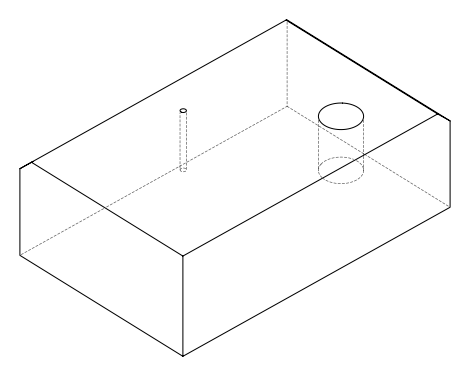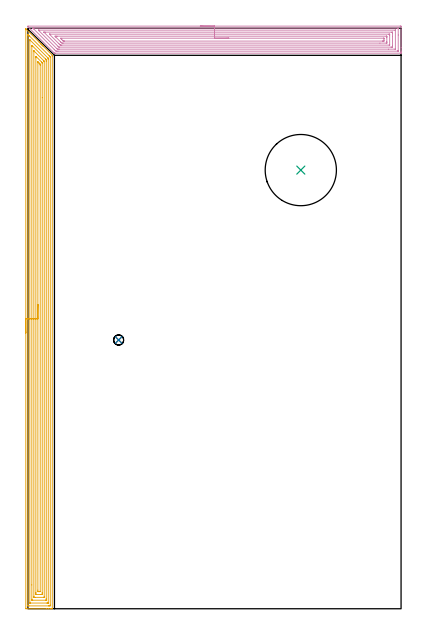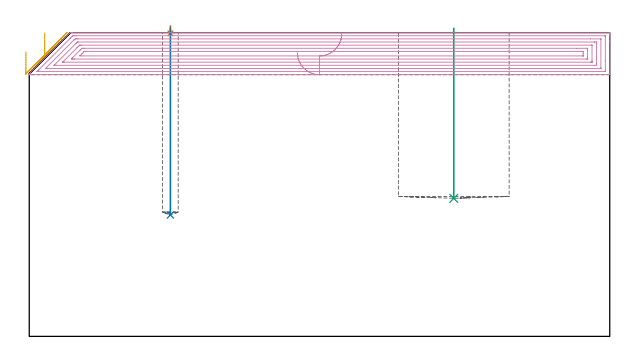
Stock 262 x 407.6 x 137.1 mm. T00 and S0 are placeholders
(PLAN: 5 operations, 3 tool changes, 37.8 min)
(1 SPOT_DRILL | STEP1POCKET | NXT0321_9005460120000 | 0.03 min | 2 mm3)
(2 DRILL_BLIND_HOLE_INTO_CENTER | STEP1POCKET | NXT0301_042 | 0.34 min | 3197 mm3)
(3 INDEXABLE_INSERT_DRILL_BLIND_HOLE_FROM_SOLID | STEP1POCKET_1 | NXT0302_038 | 0.31 min | 145667 mm3)
(4 AREA_MILL | FG_CHAMFER_SURFACE | UGT0205_001 | 14.51 min | 47243 mm3)
(5 AREA_MILL_1 | FG_CHAMFER_SURFACE_1 | UGT0205_001 | 22.6 min | 68339 mm3)
(TOOL NXT0321_9005460120000 | NC Spot Drill, 142deg, 12mm, Carbide, Uncoated | D12 PA142 FL30 Z2)
(TOOL NXT0301_042 | Carbide Drill 7.1mm [860.1-0710-057A1-MM 2214] | D7.1 PA140 FL85 Z2)
(TOOL NXT0302_038 | Index. Insert Drill 50mm [880-D5000L50-04] | D50 PA176 FL200 Z2)
(TOOL UGT0205_001 | Chamfer Mill 20 x 3 x 45 deg. | D20 FL50 Z2)
(OP 1 SPOT_DRILL)
G17 G21 G94 G90
T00 M6
G54
G17 G0 G90 X63.7 Y188.7 S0 M3
G43 Z147.1 H0
G94 G81 G98 Z136.794 F250. R140.1
G80
M5
M2
(OP 2 DRILL_BLIND_HOLE_INTO_CENTER)
G17 G21 G94 G90
T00 M6
G54
G17 G0 G90 X63.7 Y188.7 S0 M3
G43 Z147.1 H1
G94 G81 G98 Z54.8 F250. R139.1
G80
M5
M2
(OP 3 INDEXABLE_INSERT_DRILL_BLIND_HOLE_FROM_SOLID)
G17 G21 G94 G90
T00 M6
G54
G17 G0 G90 X191.6 Y308. S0 M3
G43 Z147.1 H1
G94 G81 G98 Z62.3 F250. R139.1
G80
M5
M2
(OP 4 AREA_MILL)
G17 G21 G94 G90
T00 M6
G54
G17 G0 G90 X121.021 Y409.1 S1061 M3
G43 Z147.1 H0
Z128.1
G94 G1 X121.059 Z127.228 F250.
X121.173 Z126.363
X121.362 Z125.512
X121.624 Z124.68
X121.958 Z123.874
X122.361 Z123.1
X122.829 Z122.364
X123.36 Z121.672
X123.95 Z121.029
X124.593 Z120.44
X125.285 Z119.908
X126.021 Z119.44
X126.795 Z119.037
X127.601 Z118.703
X128.433 Z118.441
X129.284 Z118.252
X130.149 Z118.138
X131.021 Z118.1
X261.384
X261.691 Y409.097 Z118.102
X261.99 Y409.092 Z118.106
X262. Y408.788 Z118.409
Y393.976 Z133.219
Y391.579 Z135.616
Y390.902 Z136.297
Y390.546 Z136.653
X261.993 Y390.152 Z137.04
X261.99 Y390.103 Z137.088
X261.83 Y390.1 Z137.1
X19.32
X18.605 Y390.103 Z137.089
X18.463 Y390.236 Z136.963
X0.562 Y408.148 Z119.051
X0.35 Y408.366 Z118.833
X0.21 Y408.512 Z118.687
X0.115 Y408.616 Z118.583
X0.08 Y408.655 Z118.543
X-0.001 Y408.741 Z118.452
X-0.043 Y408.797 Z118.393
X-0.044 Y408.826 Z118.364
X0. Y408.963 Z118.235
X0.001 Y408.967 Z118.231
X0.042 Y409.1 Z118.1
X131.021
Y407.686 Z119.514
X259.597 Y407.685 Z119.515
X259.662 Y407.684 Z119.516
X259.792 Y407.68 Z119.52
X259.99 Y407.672 Z119.528
X259.992 Y407.621 Z119.579
X259.999 Y407.22 Z119.98
X260. Y402.863 Z124.337
Y392.069 Z135.131
X259.996 Y391.579 Z135.621
X259.993 Y391.53 Z135.67
X259.992 Y391.523 Z135.677
X259.944 Y391.52 Z135.68
X259.858 Y391.516 Z135.684
X259.727 Y391.515 Z135.685
X259.662 Y391.514 Z135.686
X21.106
X20.274 Y391.518 Z135.682
X20.213 Y391.521 Z135.679
X19.583 Y391.579 Z135.621
X19.32 Y391.835 Z135.365
X18.681 Y392.47 Z134.73
X18.427 Y392.724 Z134.476
X4.135 Y407.024 Z120.176
X3.542 Y407.621 Z119.579
X3.503 Y407.662 Z119.538
X3.493 Y407.676 Z119.524
X3.614 Y407.679 Z119.521
X3.874 Y407.684 Z119.516
X4.005 Y407.686 Z119.514
X4.07
X131.021
Y406.272 Z120.928
X257.811 Y406.271 Z120.929
X257.955 Y406.27 Z120.93
X257.979 Y406.268 Z120.932
X257.986 Y406.266 Z120.934
X257.99 Y406.253 Z120.947
X257.996 Y406.153 Z121.047
X257.999 Y406.027 Z121.173
Y393.174 Z134.026
X257.993 Y392.984 Z134.216
X257.99 Y392.936 Z134.264
X257.972 Y392.934 Z134.266
X257.919 Y392.931 Z134.269
X257.811 Y392.929 Z134.271
X253.254 Y392.928 Z134.272
X21.999 Y392.929 Z134.271
X21.539
X21.106 Y392.932 Z134.268
X20.677 Y392.935 Z134.265
X20.239 Y393.362 Z133.838
X20.213 Y393.387 Z133.813
X7.708 Y405.9 Z121.3
X7.381 Y406.238 Z120.962
X7.356 Y406.266 Z120.934
X7.373 Y406.268 Z120.932
X7.412 Y406.27 Z120.93
X8.167 Y406.272 Z120.928
X131.021
Y404.857 Z122.343
X255.221
X255.946 Y404.852 Z122.348
X255.982 Y404.851 Z122.349
X255.99 Y404.813 Z122.387
X255.995 Y404.709 Z122.491
X255.999 Y404.5 Z122.7
X256. Y404.08 Z123.12
Y401.852 Z125.348
Y395.168 Z132.032
X255.998 Y394.711 Z132.489
X255.995 Y394.494 Z132.706
X255.99 Y394.386 Z132.814
X255.98 Y394.349 Z132.851
X255.93 Y394.347 Z132.853
X255.131 Y394.343 Z132.857
X255.041
X21.999
X21.908 Y394.344 Z132.856
X21.714 Y394.35 Z132.85
X21.31 Y394.743 Z132.457
X21.106 Y394.944 Z132.256
X11.281 Y404.775 Z122.425
X11.235 Y404.824 Z122.376
X11.228 Y404.835 Z122.365
X11.223 Y404.85 Z122.35
X11.281 Y404.853 Z122.347
X11.372 Y404.856 Z122.344
X12.174 Y404.857 Z122.343
X131.021
Y403.443 Z123.757
X253.345
X253.962 Y403.44 Z123.76
X253.984 Y403.437 Z123.763
X253.99 Y403.434 Z123.766
X253.997 Y403.406 Z123.794
X253.999 Y403.165 Z124.035
X254. Y402.511 Z124.689
X253.999 Y395.872 Z131.328
X253.998 Y395.79 Z131.41
X253.995 Y395.771 Z131.429
X253.991 Y395.765 Z131.435
X253.981 Y395.763 Z131.437
X253.903 Y395.76 Z131.44
X253.623 Y395.757 Z131.443
X23.786
X23.17 Y395.758 Z131.442
X22.893 Y395.762 Z131.438
X22.801 Y395.764 Z131.436
X22.737 Y395.774 Z131.426
X22.684 Y395.824 Z131.376
X22.468 Y396.035 Z131.165
X21.999 Y396.5 Z130.7
X21.573 Y396.926 Z130.274
X15.339 Y403.165 Z124.035
X15.205 Y403.302 Z123.898
X15.101 Y403.412 Z123.788
X15.079 Y403.437 Z123.763
X15.11 Y403.438 Z123.762
X15.189 Y403.441 Z123.759
X15.468 Y403.443 Z123.757
X15.747
X131.021
Y402.029 Z125.171
X251.558 Y402.028 Z125.172
X251.805 Y402.027 Z125.173
X251.931 Y402.024 Z125.176
X251.986 Y402.022 Z125.178
X251.99 Y401.991 Z125.209
X251.997 Y401.836 Z125.364
X251.999 Y401.382 Z125.818
X252. Y400.942 Z126.258
Y398.268 Z128.932
Y397.818 Z129.382
X251.998 Y397.379 Z129.821
X251.993 Y397.23 Z129.97
X251.99 Y397.182 Z130.018
X251.961 Y397.178 Z130.022
X251.882 Y397.176 Z130.024
X251.558 Y397.172 Z130.028
X247.144 Y397.171 Z130.029
X24.679 Y397.172 Z130.028
X24.432 Y397.173 Z130.027
X23.786 Y397.178 Z130.022
X23.135 Y397.818 Z129.382
X22.893 Y398.058 Z129.142
X19.57 Y401.382 Z125.818
X19.32 Y401.634 Z125.566
X18.945 Y402.019 Z125.181
X19.32 Y402.025 Z125.175
X19.567 Y402.027 Z125.173
X20.213 Y402.029 Z125.171
X20.458
X131.021
Y400.615 Z126.585
X249.772 Y400.614 Z126.586
X249.895 Y400.612 Z126.588
X249.976 Y400.608 Z126.592
X249.991 Y400.605 Z126.595
X249.994 Y400.594 Z126.606
X249.997 Y400.567 Z126.633
X249.999 Y400.491 Z126.709
Y399.373 Z127.827
X249.992 Y398.709 Z128.491
X249.99 Y398.601 Z128.599
X249.889 Y398.592 Z128.608
X249.772 Y398.59 Z128.61
X249.002 Y398.586 Z128.614
X248.879 Y398.585 Z128.615
X25.572 Y398.586 Z128.614
X25.449 Y398.587 Z128.613
X25.201 Y398.592 Z128.608
X24.806 Y398.606 Z128.594
X24.691 Y398.709 Z128.491
X24.679 Y398.72 Z128.48
X23.799 Y399.6 Z127.6
X22.911 Y400.491 Z126.709
X22.893 Y400.512 Z126.688
X22.849 Y400.608 Z126.592
X23.786 Y400.614 Z126.586
X131.021 Y400.615 Z126.585
X131.892 Z126.623
X132.757 Z126.737
X133.609 Z126.926
X134.441 Z127.188
X135.247 Z127.522
X136.021 Z127.925
X136.757 Z128.394
X137.449 Z128.925
X138.092 Z129.514
X138.681 Z130.157
X139.212 Z130.85
X139.681 Z131.585
X140.084 Z132.359
X140.418 Z133.165
X140.68 Z133.997
X140.869 Z134.849
X140.983 Z135.714
X141.021 Z136.585
G0 Z147.1
M5
M2
(OP 5 AREA_MILL_1)
G17 G21 G94 G90
T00 M6
G54
G17 G0 G90 X-1.5 Y193.6 S1061 M3
G43 Z147.1 H0
Z128.5
G94 G1 Y193.638 Z127.629 F250.
Y193.752 Z126.764
Y193.941 Z125.912
Y194.203 Z125.08
Y194.537 Z124.274
Y194.94 Z123.5
Y195.408 Z122.764
Y195.94 Z122.072
Y196.529 Z121.429
Y197.172 Z120.84
Y197.864 Z120.309
Y198.6 Z119.84
Y199.374 Z119.437
Y200.18 Z119.103
Y201.012 Z118.841
Y201.864 Z118.652
Y202.728 Z118.538
Y203.6 Z118.5
Y406.889
X-1.497 Y407.167 Z118.503
X-1.495 Y407.184 Z118.504
X-1.492 Y407.192 Z118.506
X-1.47 Y407.17 Z118.53
X-1.029 Y406.73 Z118.968
X7.878 Y397.822 Z127.878
X8.241 Y397.46 Z128.238
X8.729 Y396.971 Z128.729
X8.966 Y396.735 Z128.964
X9.124 Y396.578 Z129.119
X9.279 Y396.422 Z129.277
X9.413 Y396.288 Z129.411
X9.566 Y396.136 Z129.561
X9.715 Y395.986 Z129.712
X9.86 Y395.841 Z129.858
X10.007 Y395.695 Z130.003
X10.151 Y395.55 Z130.148
X10.307 Y395.394 Z130.305
X10.449 Y395.253 Z130.444
X10.587 Y395.114 Z130.584
X10.754 Y394.947 Z130.752
X10.89 Y394.812 Z130.886
X11.023 Y394.678 Z131.02
X17.013 Y388.688 Z137.012
X17.072 Y388.622 Z137.071
X17.094 Y388.595 Z137.092
X17.1 Y387.793 Z137.1
Y0.182
X17.097 Y0.009 Z137.088
X17.088 Y0.008 Z137.079
X16.716 Y0. Z136.716
X16.465 Z136.465
X15.746 Z135.741
X14.503 Z134.5
X13.097 Z133.093
X-1.291 Y0.001 Z118.706
X-1.492 Y0.01 Z118.506
X-1.499 Y0.211 Z118.499
X-1.5 Y203.6 Z118.5
X-0.086 Z119.914
X-0.085 Y402.933 Z119.915
X-0.084 Y402.994 Z119.916
X-0.079 Y403.307 Z119.921
X0.022 Y403.216 Z120.022
X0.253 Y402.994 Z120.253
X0.737 Y402.513 Z120.737
X1.15 Y402.1 Z121.15
X14.863 Y388.387 Z134.863
X15.453 Y387.794 Z135.453
X15.653 Y387.585 Z135.653
X15.679 Y387.554 Z135.679
X15.681 Y387.532 Z135.681
X15.684 Y387.481 Z135.684
X15.685 Y387.377 Z135.685
Y2.479
Y2.417
X15.679 Y2.011 Z135.679
X15.272 Y2.003 Z135.272
X14.863 Y2.001 Z134.863
X14.392 Y2. Z134.392
X0.737 Y2.001 Z120.737
X0.263 Y2.003 Z120.263
X0.027 Y2.01 Z120.027
X-0.079 Y2.032 Z119.921
X-0.085 Y2.356 Z119.915
Y2.417
X-0.086 Y203.6 Z119.914
X1.329 Z121.329
Y398.818
X1.334 Y399.418 Z121.334
X1.335 Y399.45 Z121.335
X1.337 Y399.452 Z121.337
X1.379 Y399.418 Z121.379
X1.62 Y399.18 Z121.62
X14.182 Y386.618 Z134.182
X14.232 Y386.566 Z134.232
X14.255 Y386.539 Z134.255
X14.264 Y386.525 Z134.264
X14.266 Y386.497 Z134.266
X14.269 Y386.301 Z134.269
X14.271 Y386.005 Z134.271
X14.272 Y385.71 Z134.272
X14.271 Y4.206 Z134.271
X14.269 Y4.058 Z134.269
X14.267 Y4.023 Z134.267
X14.265 Y4.012 Z134.265
X14.25 Y4.009 Z134.25
X14.181 Y4.002 Z134.181
X13.98 Y4.001 Z133.98
X13.3 Y4. Z133.3
X1.62 Y4.001 Z121.62
X1.417 Y4.005 Z121.417
X1.36 Y4.009 Z121.36
X1.335 Y4.013 Z121.335
X1.333 Y4.03 Z121.333
X1.33 Y4.107 Z121.33
X1.329 Y4.206 Z121.329
Y4.501
Y203.6
X2.743 Z122.743
Y394.703
X2.745 Y394.947 Z122.745
X2.75 Y395.591 Z122.75
X3.404 Y394.947 Z123.404
X12.346 Y386.005 Z132.346
X12.48 Y385.869 Z132.48
X12.759 Y385.584 Z132.759
X12.839 Y385.5 Z132.839
X12.851 Y385.473 Z132.851
X12.853 Y385.435 Z132.853
X12.856 Y385.356 Z132.856
X12.857 Y385.111 Z132.857
Y384.46
Y6.888
X12.856 Y6.239 Z132.856
X12.852 Y6.021 Z132.852
X12.85 Y6.011 Z132.85
X12.844 Y6.007 Z132.844
X12.817 Y6.003 Z132.817
X12.762 Y6.001 Z132.762
X12.653 Y6. Z132.653
X3.38 Z123.38
X2.947 Y6.01 Z122.947
X2.75 Y6.022 Z122.75
X2.748 Y6.135 Z122.748
X2.744 Y6.644 Z122.744
X2.743 Y16.73 Z122.743
Y203.6
X4.157 Z124.157
Y391.483
X4.159 Y391.596 Z124.159
X4.161 Y391.671 Z124.161
X4.163 Y391.718 Z124.163
X4.179 Y391.711 Z124.179
X4.269 Y391.627 Z124.269
X4.531 Y391.37 Z124.531
X10.79 Y385.111 Z130.79
X11.332 Y384.566 Z131.332
X11.416 Y384.477 Z131.416
X11.434 Y384.456 Z131.434
X11.438 Y384.405 Z131.438
X11.441 Y384.33 Z131.441
X11.443 Y384.217 Z131.443
Y384.104
X11.442 Y8.45 Z131.442
X11.439 Y8.224 Z131.439
X11.436 Y8.075 Z131.436
X11.43 Y8.009 Z131.43
X11.414 Y8.007 Z131.414
X11.332 Y8.004 Z131.332
X11.116 Y8.001 Z131.116
X4.936 Y8. Z124.936
X4.269 Y8.004 Z124.269
X4.174 Y8.007 Z124.174
X4.166 Y8.009 Z124.166
X4.163 Y8.066 Z124.163
X4.159 Y8.186 Z124.159
X4.158 Y8.337 Z124.158
X4.157 Y8.563 Z124.157
Y203.6
X5.571 Z125.571
Y386.9
X5.573 Y387.367 Z125.573
X5.577 Y387.794 Z125.577
X5.578 Y387.859 Z125.578
X5.652 Y387.794 Z125.652
X6.034 Y387.416 Z126.034
X9.566 Y383.886 Z129.566
X9.844 Y383.604 Z129.844
X9.984 Y383.459 Z129.984
X10.016 Y383.424 Z130.016
X10.022 Y383.388 Z130.022
X10.024 Y383.323 Z130.024
X10.028 Y382.855 Z130.028
X10.029 Y358.824 Z130.029
Y11.359
X10.027 Y10.891 Z130.027
X10.023 Y10.465 Z130.023
X10.018 Y10.007 Z130.018
X9.566 Y10.003 Z129.566
X9.141 Y10.001 Z129.141
X6.034 Z126.034
X5.606 Y10.004 Z125.606
X5.578 Y10.01 Z125.578
X5.576 Y10.035 Z125.576
X5.573 Y10.465 Z125.573
X5.571 Y10.934 Z125.571
Y11.359
Y203.6
X6.985 Z126.985
X6.986 Y383.697 Z126.986
X6.989 Y383.883 Z126.989
X6.992 Y383.975 Z126.992
X6.996 Y383.995 Z126.996
X7.028 Y383.965 Z127.028
X7.68 Y383.323 Z127.68
X7.8 Y383.202 Z127.8
X8.564 Y382.429 Z128.564
X8.608 Y382.373 Z128.608
X8.61 Y382.325 Z128.61
X8.613 Y382.223 Z128.613
X8.614 Y382.016 Z128.614
X8.615 Y381.604 Z128.615
X8.614 Y12.253 Z128.614
X8.61 Y12.047 Z128.61
X8.608 Y12.026 Z128.608
X8.596 Y12.01 Z128.596
X8.466 Y12.005 Z128.466
X8.3 Y12.002 Z128.3
X7.167 Y12. Z127.167
X7.056 Y12.002 Z127.056
X7.025 Y12.005 Z127.025
X6.998 Y12.009 Z126.998
X6.992 Y12.058 Z126.992
X6.987 Y12.182 Z126.987
X6.986 Y12.253 Z126.986
X6.985 Y13.078 Z126.985
Y203.6
Y204.472 Z127.023
Y205.336 Z127.137
Y206.188 Z127.326
Y207.02 Z127.588
Y207.826 Z127.922
Y208.6 Z128.325
Y209.336 Z128.794
Y210.028 Z129.325
Y210.671 Z129.914
Y211.26 Z130.557
Y211.792 Z131.25
Y212.26 Z131.985
Y212.663 Z132.759
Y212.997 Z133.565
Y213.259 Z134.397
Y213.448 Z135.249
Y213.562 Z136.114
Y213.6 Z136.985
G0 Z147.1
M5
M2
